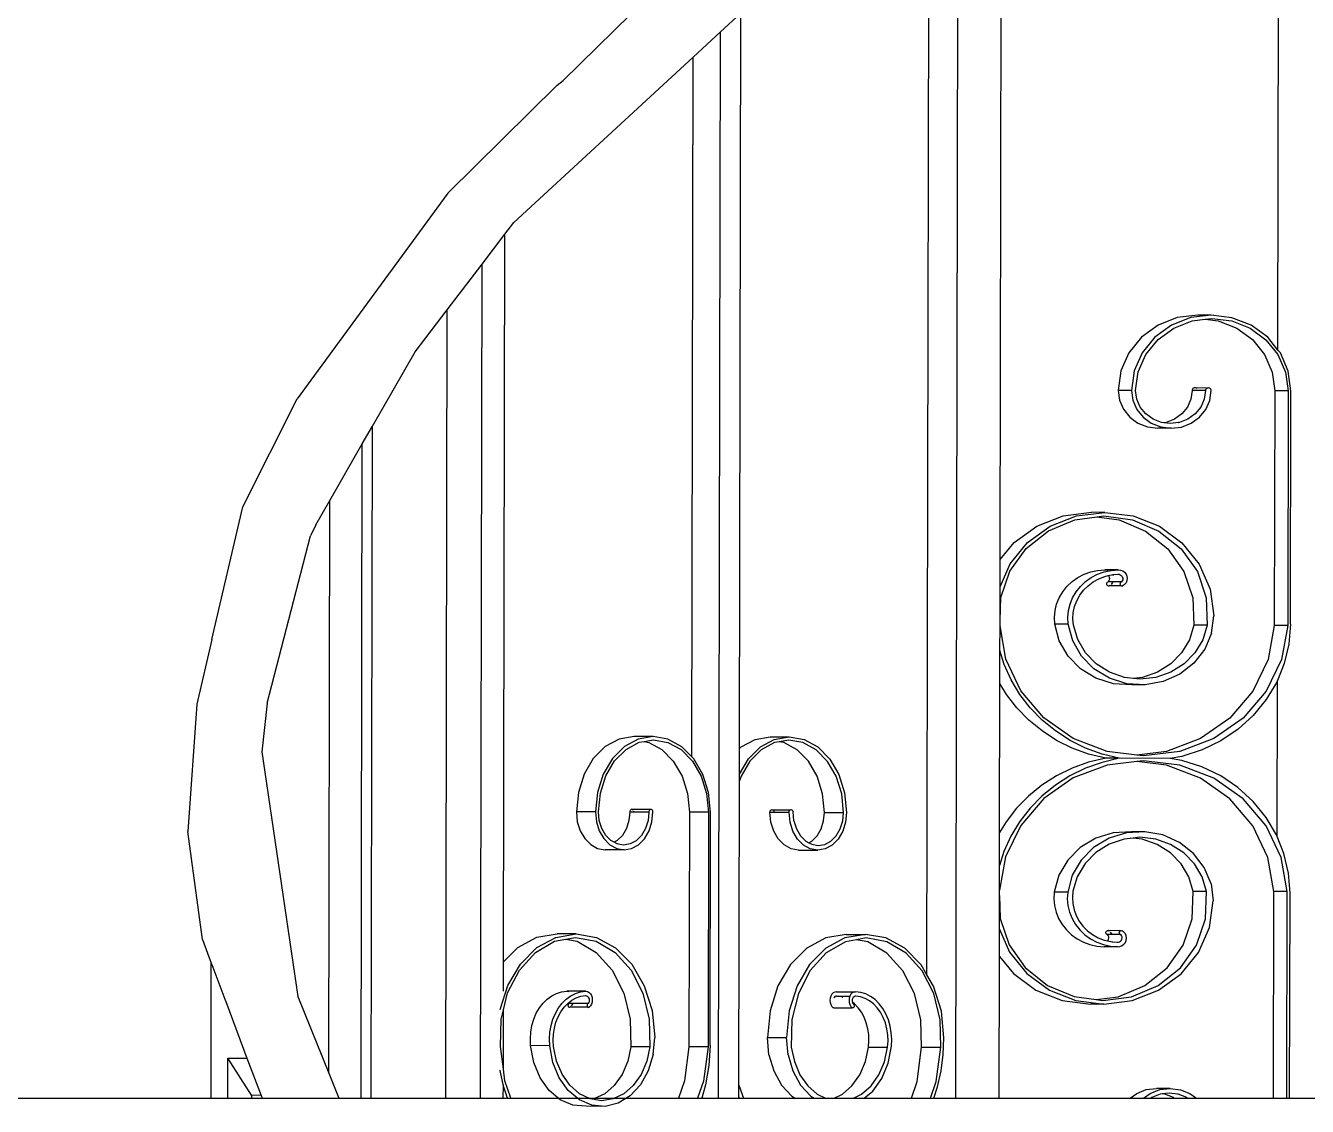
# Model space of a CAD drawing. Header units: millimetres. Extents: x 173236 to 801264, y -94969 to 615039.
# Drawn here: x 296110 to 296713, y -2878 to -2370 of the extents above; entities that cross this region are included whole.
import ezdxf

# ---------------------------------------------------------------- set-up
doc = ezdxf.new("R2010")
doc.units = ezdxf.units.MM
doc.header["$MEASUREMENT"] = 0
for name, color, linetype in [('VOX-A-ELEV-1-NEAR-RefEdit0', 130, 'Continuous'), ('VOX-A-STAIRS-STEPS', 140, 'Continuous'), ('VOX-A-WALL-PATT', 233, 'Continuous')]:
    doc.layers.add(name, color=color, linetype=linetype)

# ---------------------------------------------------------------- blocks, each defined once
blk = doc.blocks.new('STAIR')
at = {"layer": 'VOX-A-WALL-PATT'}
for p, q in [((292006.2, 84.49), (292006.82, 425.01)), ((291875.56, -14.04), (291876.2, 341.15)), ((291854.7, -267.16), (291855.78, 326.74)), ((291841.12, -209.23), (291842.08, 316.52)), ((291714.48, 254.76), (291670.02, 211.24)), ((291744.08, 234), (291753.62, 242.79)), ((291752.99, -102.87), (291753.62, 242.79)), ((291731.23, 222.16), (291744.08, 234)), ((291743.17, -267.16), (291744.08, 234)), ((291646.82, 144.41), (291731.23, 222.16)), ((291730.63, -106.79), (291731.23, 222.16)), ((291667.21, 208.93), (291670.02, 211.24)), ((291615.82, 158.19), (291667.21, 208.93)), ((291615.82, 158.19), (291544.89, 61.52)), ((291631.96, 124.92), (291642.65, 138.94)), ((291642.02, -203.06), (291642.65, 138.94)), ((291642.65, 138.94), (291646.82, 144.41)), ((291615.52, 103.37), (291631.96, 124.92)), ((291631.24, -267.16), (291631.96, 124.92)), ((291600.44, 83.61), (291615.52, 103.37)), ((291614.84, -267.16), (291615.52, 103.37)), ((291958.86, 99.73), (291949.81, 96.2)), ((291965.16, 99.72), (291956.11, 96.19)), ((291957.23, 94.84), (291965.88, 98.22)), ((291968.57, 100.92), (291958.86, 99.73)), ((291974.87, 100.91), (291965.16, 99.72)), ((291965.88, 98.22), (291972.02, 98.97)), ((291974.87, 100.91), (291968.57, 100.92)), ((291972.02, 98.97), (291975.17, 99.36)), ((291972.02, 98.97), (291978.15, 98.2)), ((291984.57, 99.68), (291974.87, 100.91)), ((291975.17, 99.36), (291984.45, 98.18)), ((291978.15, 98.2), (291986.79, 94.79)), ((291984.45, 98.18), (291993.09, 94.78)), ((291993.61, 96.12), (291984.57, 99.68)), ((291942.03, 90.58), (291936.06, 83.24)), ((291949.81, 96.2), (291942.03, 90.58)), ((291948.33, 90.57), (291942.36, 83.23)), ((291956.11, 96.19), (291948.33, 90.57)), ((291949.79, 89.47), (291957.23, 94.84)), ((291986.79, 94.79), (291994.21, 89.38)), ((291993.09, 94.78), (292000.51, 89.37)), ((292001.37, 90.47), (291993.61, 96.12)), ((292006.2, 84.49), (292001.37, 90.47)), ((291944.08, 82.45), (291949.79, 89.47)), ((291994.21, 89.38), (291999.9, 82.35)), ((292000.51, 89.37), (292006.2, 82.33)), ((292007.32, 83.11), (292006.2, 84.49)), ((291580.39, 48.74), (291600.44, 83.61)), ((291936.06, 83.24), (291932.3, 74.69)), ((291942.36, 83.23), (291938.6, 74.68)), ((291940.48, 74.27), (291944.08, 82.45)), ((291999.9, 82.35), (292003.46, 74.16)), ((292006.2, 82.33), (292009.76, 74.14)), ((292011.05, 74.54), (292007.32, 83.11)), ((291932.3, 74.69), (291931, 65.51)), ((291938.6, 74.68), (291937.3, 65.49)), ((291939.24, 65.49), (291940.48, 74.27)), ((292003.46, 74.16), (292004.67, 65.37)), ((292009.76, 74.14), (292010.97, 65.36)), ((292012.31, 65.36), (292011.05, 74.54)), ((291966.22, 66.34), (291966.01, 66.07)), ((291966.5, 66.54), (291966.22, 66.34)), ((291966.82, 66.66), (291966.5, 66.54)), ((291967.17, 66.71), (291966.82, 66.66)), ((291967.52, 66.66), (291967.17, 66.71)), ((291967.84, 66.53), (291967.52, 66.66)), ((291973.12, 66.65), (291967.52, 66.66)), ((291968.12, 66.33), (291967.84, 66.53)), ((291972.52, 66.33), (291972.31, 66.06)), ((291972.8, 66.53), (291972.52, 66.33)), ((291973.12, 66.65), (291972.8, 66.53)), ((291973.47, 66.69), (291973.12, 66.65)), ((291973.82, 66.65), (291973.47, 66.69)), ((291974.14, 66.52), (291973.82, 66.65)), ((291974.41, 66.32), (291974.14, 66.52)), ((291974.63, 66.06), (291974.41, 66.32)), ((291519.47, 10.77), (291544.89, 61.52)), ((291937.3, 65.49), (291931, 65.51)), ((291931, 65.51), (291931.63, 60.91)), ((291931.63, 60.91), (291933.5, 56.63)), ((291937.3, 65.49), (291937.93, 60.9)), ((291937.93, 60.9), (291939.8, 56.62)), ((291939.8, 61.46), (291939.24, 65.49)), ((291941.43, 57.71), (291939.8, 61.46)), ((291965.26, 61.42), (291963.61, 57.67)), ((291965.83, 65.44), (291965.26, 61.42)), ((291965.88, 65.77), (291965.83, 65.44)), ((291968.51, 65.44), (291965.83, 65.44)), ((291966.01, 66.07), (291965.88, 65.77)), ((291968.51, 65.44), (291968.46, 65.77)), ((291972.13, 65.43), (291968.51, 65.44)), ((291971.56, 61.41), (291969.91, 57.66)), ((291972.13, 65.43), (291971.56, 61.41)), ((291972.18, 65.76), (291972.13, 65.43)), ((291972.31, 66.06), (291972.18, 65.76)), ((291972.28, 56.56), (291974.16, 60.84)), ((291974.16, 60.84), (291974.8, 65.43)), ((291974.76, 65.75), (291974.63, 66.06)), ((291974.8, 65.43), (291974.76, 65.75)), ((292004.67, 65.37), (292004.47, -44.96)), ((292010.97, 65.36), (292004.67, 65.37)), ((292010.97, 65.36), (292010.77, -44.97)), ((292012.11, -44.32), (292012.31, 65.36)), ((291933.5, 56.63), (291936.47, 52.95)), ((291939.8, 56.62), (291942.77, 52.94)), ((291944.04, 54.48), (291941.43, 57.71)), ((291947.44, 52), (291944.04, 54.48)), ((291960.99, 54.45), (291957.58, 51.98)), ((291963.61, 57.67), (291960.99, 54.45)), ((291967.29, 54.44), (291963.88, 51.97)), ((291969.91, 57.66), (291967.29, 54.44)), ((291969.29, 52.89), (291972.28, 56.56)), ((291575.58, 40.37), (291580.39, 48.74)), ((291579.82, -267.16), (291580.39, 48.74)), ((291936.47, 52.95), (291940.35, 50.12)), ((291940.35, 50.12), (291944.87, 48.34)), ((291942.77, 52.94), (291946.65, 50.11)), ((291944.87, 48.34), (291949.72, 47.73)), ((291946.65, 50.11), (291951.17, 48.33)), ((291951.4, 50.44), (291947.44, 52)), ((291951.17, 48.33), (291956.02, 47.72)), ((291952.51, 50.3), (291951.4, 50.44)), ((291953.62, 50.44), (291952.51, 50.3)), ((291955.66, 49.9), (291952.51, 50.3)), ((291957.58, 51.98), (291953.62, 50.44)), ((291959.5, 50.37), (291955.66, 49.9)), ((291956.02, 47.72), (291960.88, 48.31)), ((291959.5, 50.37), (291959.57, 50.43)), ((291959.91, 50.43), (291959.57, 50.43)), ((291963.88, 51.97), (291959.91, 50.43)), ((291960.88, 48.31), (291965.4, 50.08)), ((291965.4, 50.08), (291969.29, 52.89)), ((291956.02, 47.72), (291949.72, 47.73)), ((291560.29, 13.79), (291575.58, 40.37)), ((291575.01, -267.16), (291575.58, 40.37)), ((291553.66, 2.26), (291560.29, 13.79)), ((291559.8, -255.37), (291560.29, 13.79)), ((291504.86, -51.59), (291519.47, 10.77)), ((291892.79, 1.74), (291905.18, 6.57)), ((291899.09, 1.73), (291911.48, 6.56)), ((291905.18, 6.57), (291918.48, 8.21)), ((291910.71, 4.76), (291921.1, 6.13)), ((291911.48, 6.56), (291924.78, 8.19)), ((291924.78, 8.19), (291918.48, 8.21)), ((291921.1, 6.13), (291924.25, 6.54)), ((291921.1, 6.13), (291931.48, 4.72)), ((291924.25, 6.54), (291937.78, 4.71)), ((291924.78, 8.19), (291938.07, 6.51)), ((291938.07, 6.51), (291950.44, 1.64)), ((291553.66, 2.26), (291551.24, -2.89)), ((291882.14, -5.96), (291892.79, 1.74)), ((291888.44, -5.97), (291899.09, 1.73)), ((291898.22, -0.48), (291910.71, 4.76)), ((291931.48, 4.72), (291943.95, -0.57)), ((291937.78, 4.71), (291950.25, -0.58)), ((291950.44, 1.64), (291961.06, -6.1)), ((291530.82, -81.52), (291551.24, -2.89)), ((291875.56, -14.04), (291882.14, -5.96)), ((291880.26, -16.02), (291888.44, -5.97)), ((291887.75, -8.79), (291898.22, -0.48)), ((291943.95, -0.57), (291954.39, -8.91)), ((291950.25, -0.58), (291960.69, -8.92)), ((291880.11, -19.5), (291887.75, -8.79)), ((291954.39, -8.91), (291961.99, -19.65)), ((291960.69, -8.92), (291968.29, -19.67)), ((291961.06, -6.1), (291969.21, -16.18)), ((291875.53, -26.76), (291875.56, -14.04)), ((291875.53, -26.76), (291880.26, -16.02)), ((291969.21, -16.18), (291974.32, -27.91)), ((291875.89, -31.8), (291880.11, -19.5)), ((291909.37, -24.37), (291912.05, -22.45)), ((291912.05, -22.45), (291914.99, -20.91)), ((291914.99, -20.91), (291918.13, -19.77)), ((291915.67, -24.38), (291918.35, -22.46)), ((291918.13, -19.77), (291921.41, -19.06)), ((291918.35, -22.46), (291921.29, -20.92)), ((291919.34, -24.45), (291922, -22.98)), ((291921.29, -20.92), (291924.43, -19.78)), ((291921.41, -19.06), (291924.76, -18.78)), ((291922, -22.98), (291924.85, -21.88)), ((291924.43, -19.78), (291927.71, -19.07)), ((291931.06, -18.79), (291924.76, -18.78)), ((291924.76, -18.78), (291925.86, -18.92)), ((291924.85, -21.88), (291926.33, -21.53)), ((291925.86, -18.92), (291926.23, -19.07)), ((291926.33, -21.53), (291927.85, -21.16)), ((291926.33, -21.53), (291926.62, -21.87)), ((291926.68, -24.02), (291926.34, -24.48)), ((291926.62, -21.87), (291926.86, -22.38)), ((291926.9, -23.49), (291926.68, -24.02)), ((291926.86, -22.38), (291926.96, -22.93)), ((291926.96, -22.93), (291926.9, -23.49)), ((291927.71, -19.07), (291931.06, -18.79)), ((291927.85, -21.16), (291928.58, -21.09)), ((291928.58, -21.09), (291930.91, -20.85)), ((291928.58, -21.09), (291928.73, -21.43)), ((291930.91, -20.85), (291931.5, -20.91)), ((291931.06, -18.79), (291932.16, -18.93)), ((291931.5, -20.91), (291932.06, -21.11)), ((291932.06, -21.11), (291932.54, -21.44)), ((291932.16, -18.93), (291933.19, -19.34)), ((291932.54, -21.44), (291932.92, -21.88)), ((291932.98, -24.03), (291932.63, -24.49)), ((291932.92, -21.88), (291933.16, -22.39)), ((291933.19, -23.51), (291932.98, -24.03)), ((291933.16, -22.39), (291933.26, -22.95)), ((291933.19, -19.34), (291934.07, -19.98)), ((291933.26, -22.95), (291933.19, -23.51)), ((291934.07, -19.98), (291934.75, -20.82)), ((291935.17, -23.89), (291934.74, -24.86)), ((291934.75, -20.82), (291935.18, -21.8)), ((291935.32, -22.84), (291935.17, -23.89)), ((291935.18, -21.8), (291935.32, -22.84)), ((291961.99, -19.65), (291966.16, -31.97)), ((291968.29, -19.67), (291972.46, -31.98)), ((291875.5, -42.66), (291875.53, -26.76)), ((291903.34, -31.94), (291904.97, -29.15)), ((291904.97, -29.15), (291906.99, -26.61)), ((291906.99, -26.61), (291909.37, -24.37)), ((291909.63, -31.95), (291911.27, -29.17)), ((291911.27, -29.17), (291913.29, -26.63)), ((291913, -30.76), (291914.79, -28.38)), ((291913.29, -26.63), (291915.67, -24.38)), ((291914.79, -28.38), (291916.92, -26.27)), ((291916.92, -26.27), (291919.34, -24.45)), ((291925.62, -25.16), (291925.59, -25.41)), ((291925.59, -25.41), (291925.63, -25.66)), ((291925.72, -24.93), (291925.62, -25.16)), ((291925.63, -25.66), (291925.73, -25.89)), ((291925.88, -24.73), (291925.72, -24.93)), ((291925.73, -25.89), (291925.9, -26.09)), ((291926.09, -24.57), (291925.88, -24.73)), ((291925.9, -26.09), (291926.11, -26.24)), ((291926.34, -24.48), (291926.09, -24.57)), ((291926.11, -26.24), (291926.35, -26.33)), ((291928.61, -24.48), (291926.34, -24.48)), ((291926.35, -26.33), (291926.62, -26.36)), ((291926.62, -26.36), (291926.88, -26.33)), ((291927.21, -26.09), (291926.88, -26.33)), ((291932.64, -26.34), (291926.88, -26.33)), ((291928.45, -24.85), (291927.78, -25.66)), ((291928.61, -24.48), (291928.45, -24.85)), ((291932.63, -24.49), (291928.61, -24.48)), ((291931.92, -25.17), (291931.89, -25.42)), ((291931.89, -25.42), (291931.93, -25.67)), ((291932.02, -24.94), (291931.92, -25.17)), ((291931.93, -25.67), (291932.03, -25.9)), ((291932.18, -24.74), (291932.02, -24.94)), ((291932.03, -25.9), (291932.19, -26.1)), ((291932.39, -24.59), (291932.18, -24.74)), ((291932.19, -26.1), (291932.41, -26.25)), ((291932.63, -24.49), (291932.39, -24.59)), ((291932.41, -26.25), (291932.64, -26.34)), ((291932.64, -26.34), (291932.92, -26.37)), ((291932.92, -26.37), (291933.18, -26.34)), ((291934.06, -25.7), (291933.18, -26.34)), ((291934.74, -24.86), (291934.06, -25.7)), ((291974.32, -27.91), (291976.04, -40.49)), ((291875.5, -42.66), (291875.89, -31.8)), ((291901.37, -38), (291902.13, -34.9)), ((291902.13, -34.9), (291903.34, -31.94)), ((291907.67, -38.01), (291908.43, -34.92)), ((291908.43, -34.92), (291909.63, -31.95)), ((291909.95, -38.97), (291910.56, -36.1)), ((291910.56, -36.1), (291911.58, -33.35)), ((291911.58, -33.35), (291913, -30.76)), ((291966.16, -31.97), (291966.58, -44.89)), ((291972.46, -31.98), (291972.88, -44.9)), ((291901.08, -41.17), (291901.37, -38)), ((291901.25, -44.35), (291901.08, -41.17)), ((291907.37, -41.18), (291907.67, -38.01)), ((291907.55, -44.36), (291907.37, -41.18)), ((291909.78, -41.88), (291909.95, -38.97)), ((291910.04, -44.79), (291909.78, -41.88)), ((291974.95, -48.58), (291976.04, -40.49)), ((291875.48, -56.75), (291875.5, -45.11)), ((291875.5, -45.11), (291875.5, -42.66)), ((291878.3, -60.79), (291875.5, -45.11)), ((291903.36, -52.26), (291901.25, -44.35)), ((291907.55, -44.36), (291901.25, -44.35)), ((291909.66, -52.27), (291907.55, -44.36)), ((291912.06, -51.6), (291910.04, -44.79)), ((291966.58, -44.89), (291964.54, -51.7)), ((291972.88, -44.9), (291966.58, -44.89)), ((291972.88, -44.9), (291970.84, -51.71)), ((292004.47, -44.96), (292001.54, -61.01)), ((292010.77, -44.97), (292004.47, -44.96)), ((292010.77, -44.97), (292007.84, -61.02)), ((292012.11, -44.32), (292011.36, -53.7)), ((291504.86, -51.59), (291497.75, -81.92)), ((291907.48, -59.43), (291903.36, -52.26)), ((291913.78, -59.44), (291909.66, -52.27)), ((291915.7, -57.78), (291912.06, -51.6)), ((291964.54, -51.7), (291960.87, -57.87)), ((291970.84, -51.71), (291967.17, -57.88)), ((291974.95, -48.58), (291971.76, -56.16)), ((292011.36, -53.7), (292009.18, -62.87)), ((291875.45, -72.23), (291875.48, -56.75)), ((291877.52, -63.35), (291875.48, -56.75)), ((291913.36, -65.4), (291907.48, -59.43)), ((291919.66, -65.41), (291913.78, -59.44)), ((291920.76, -62.99), (291915.7, -57.78)), ((291960.87, -57.87), (291955.79, -63.06)), ((291967.17, -57.88), (291962.09, -63.07)), ((291971.76, -56.16), (291966.67, -62.75)), ((291880.75, -70.56), (291877.52, -63.35)), ((291885.35, -75.64), (291878.3, -60.79)), ((291920.63, -69.79), (291913.36, -65.4)), ((291926.93, -69.81), (291919.66, -65.41)), ((291926.98, -66.94), (291920.76, -62.99)), ((291955.79, -63.06), (291949.56, -66.98)), ((291962.09, -63.07), (291955.86, -66.99)), ((291966.67, -62.75), (291960.01, -67.94)), ((292001.54, -61.01), (291994.43, -75.84)), ((292007.84, -61.02), (292000.73, -75.85)), ((292009.18, -62.87), (292005.92, -70.89)), ((291875.32, -142.34), (291875.45, -72.23)), ((291878.52, -77.37), (291875.45, -72.23)), ((291884.82, -77.38), (291880.75, -70.56)), ((291928.82, -72.34), (291920.63, -69.79)), ((291935.12, -72.35), (291926.93, -69.81)), ((291933.99, -69.4), (291926.98, -66.94)), ((291938.26, -69.89), (291933.99, -69.4)), ((291942.54, -69.41), (291938.26, -69.89)), ((291941.41, -70.24), (291938.26, -69.89)), ((291948.84, -69.43), (291941.41, -70.24)), ((291949.56, -66.98), (291942.54, -69.41)), ((291952.2, -71.39), (291943.72, -72.89)), ((291955.86, -66.99), (291948.84, -69.43)), ((291960.01, -67.94), (291952.2, -71.39)), ((292005.61, -71.65), (292000.72, -79.84)), ((292005.92, -70.89), (292005.61, -71.65)), ((292005.79, -144.15), (292005.92, -70.89)), ((291883.39, -83.7), (291878.52, -77.37)), ((291889.69, -83.71), (291884.82, -77.38)), ((291896.14, -88.34), (291885.35, -75.64)), ((291937.43, -72.88), (291928.82, -72.34)), ((291943.72, -72.89), (291935.12, -72.35)), ((291943.72, -72.89), (291937.43, -72.88)), ((291994.43, -75.84), (291983.6, -88.5)), ((292000.73, -75.85), (291989.9, -88.51)), ((291497.75, -81.92), (291493.54, -141.85)), ((291530.82, -81.52), (291528.29, -104.37)), ((291889, -89.46), (291883.39, -83.7)), ((291895.3, -89.47), (291889.69, -83.71)), ((292000.72, -79.84), (291994.62, -87.27)), ((291895.27, -94.57), (291889, -89.46)), ((291901.57, -94.58), (291895.3, -89.47)), ((291909.96, -98.06), (291896.14, -88.34)), ((291983.6, -88.5), (291969.75, -98.16)), ((291989.9, -88.51), (291976.05, -98.18)), ((291994.62, -87.27), (291987.45, -93.77)), ((291902.11, -98.97), (291895.27, -94.57)), ((291908.41, -98.98), (291901.57, -94.58)), ((291987.45, -93.77), (291979.34, -99.22)), ((291689.84, -101.92), (291684.22, -107.54)), ((291696.37, -98.38), (291689.84, -101.92)), ((291698.82, -101.93), (291693.21, -107.56)), ((291703.37, -97.19), (291696.37, -98.38)), ((291705.35, -98.4), (291698.82, -101.93)), ((291699.63, -103.28), (291705.87, -99.9)), ((291712.35, -97.2), (291703.37, -97.19)), ((291712.35, -97.2), (291705.35, -98.4)), ((291705.87, -99.9), (291708.08, -99.52)), ((291708.08, -99.52), (291712.57, -98.75)), ((291708.08, -99.52), (291710.28, -99.91)), ((291710.28, -99.91), (291716.51, -103.31)), ((291719.35, -98.42), (291712.35, -97.2)), ((291712.57, -98.75), (291719.26, -99.92)), ((291719.26, -99.92), (291725.49, -103.32)), ((291725.87, -101.98), (291719.35, -98.42)), ((291730.63, -106.79), (291725.87, -101.98)), ((291752.99, -102.87), (291753.83, -102.03)), ((291753.83, -102.03), (291760.36, -98.5)), ((291757.2, -107.68), (291762.81, -102.05)), ((291760.36, -98.5), (291767.36, -97.3)), ((291762.81, -102.05), (291769.34, -98.52)), ((291769.42, -100.01), (291763.18, -103.39)), ((291767.36, -97.3), (291776.34, -97.32)), ((291769.34, -98.52), (291776.34, -97.32)), ((291771.63, -99.64), (291769.42, -100.01)), ((291776.12, -98.87), (291771.63, -99.64)), ((291773.83, -100.02), (291771.63, -99.64)), ((291780.07, -103.42), (291773.83, -100.02)), ((291782.81, -100.04), (291776.12, -98.87)), ((291776.34, -97.32), (291783.34, -98.54)), ((291789.05, -103.44), (291782.81, -100.04)), ((291783.34, -98.54), (291789.86, -102.1)), ((291789.86, -102.1), (291795.45, -107.75)), ((291909.44, -102.6), (291902.11, -98.97)), ((291915.74, -102.61), (291908.41, -98.98)), ((291925.92, -104.16), (291909.96, -98.06)), ((291969.75, -98.16), (291953.77, -104.21)), ((291976.05, -98.18), (291960.07, -104.22)), ((291979.34, -99.22), (291970.49, -103.49)), ((291528.29, -104.37), (291545.28, -219.44)), ((291684.22, -107.54), (291679.91, -114.89)), ((291693.21, -107.56), (291688.89, -114.9)), ((291694.26, -108.66), (291699.63, -103.28)), ((291716.51, -103.31), (291721.86, -108.71)), ((291725.49, -103.32), (291730.84, -108.73)), ((291731.46, -107.63), (291730.63, -106.79)), ((291735.75, -114.99), (291731.46, -107.63)), ((291752.97, -114.87), (291752.99, -102.87)), ((291752.97, -114.87), (291757.2, -107.68)), ((291763.18, -103.39), (291757.81, -108.78)), ((291785.41, -108.83), (291780.07, -103.42)), ((291794.39, -108.84), (291789.05, -103.44)), ((291795.45, -107.75), (291799.74, -115.1)), ((291917.16, -105.42), (291909.44, -102.6)), ((291923.46, -105.43), (291915.74, -102.61)), ((291925.18, -107.37), (291917.16, -105.42)), ((291925.18, -107.37), (291917.16, -109.3)), ((291931.48, -107.39), (291923.46, -105.43)), ((291931.48, -107.39), (291923.46, -109.31)), ((291931.48, -107.39), (291925.18, -107.37)), ((291939.84, -105.87), (291925.92, -104.16)), ((291955.55, -107.43), (291931.48, -107.39)), ((291953.77, -104.21), (291939.84, -105.87)), ((291942.99, -106.26), (291939.84, -105.87)), ((291960.07, -104.22), (291942.99, -106.26)), ((291961.07, -106.49), (291955.55, -107.43)), ((291961.07, -108.39), (291955.55, -107.43)), ((291970.49, -103.49), (291961.07, -106.49)), ((291970.47, -111.43), (291961.07, -108.39)), ((291690.13, -115.68), (291694.26, -108.66)), ((291721.86, -108.71), (291725.96, -115.75)), ((291730.84, -108.73), (291734.94, -115.76)), ((291757.81, -108.78), (291753.69, -115.8)), ((291789.51, -115.86), (291785.41, -108.83)), ((291798.49, -115.88), (291794.39, -108.84)), ((291909.42, -112.09), (291902.08, -115.69)), ((291915.72, -112.1), (291908.38, -115.7)), ((291917.16, -109.3), (291909.42, -112.09)), ((291925.9, -110.59), (291909.92, -116.64)), ((291923.46, -109.31), (291915.72, -112.1)), ((291939.83, -108.93), (291925.9, -110.59)), ((291942.98, -108.55), (291939.83, -108.93)), ((291953.75, -110.64), (291939.83, -108.93)), ((291960.05, -110.65), (291942.98, -108.55)), ((291969.72, -116.75), (291953.75, -110.64)), ((291976.01, -116.76), (291960.05, -110.65)), ((291979.31, -115.73), (291970.47, -111.43)), ((291679.91, -114.89), (291677.19, -123.44)), ((291688.89, -114.9), (291686.18, -123.46)), ((291687.54, -123.86), (291690.13, -115.68)), ((291725.96, -115.75), (291728.53, -123.93)), ((291734.94, -115.76), (291737.51, -123.95)), ((291738.43, -123.55), (291735.75, -114.99)), ((291752.7, -261.06), (291752.97, -118.07)), ((291752.97, -118.07), (291752.97, -114.87)), ((291753.69, -115.8), (291752.97, -118.07)), ((291792.08, -124.05), (291789.51, -115.86)), ((291801.06, -124.07), (291798.49, -115.88)), ((291799.74, -115.1), (291802.42, -123.67)), ((291895.22, -120.07), (291888.93, -125.16)), ((291902.08, -115.69), (291895.22, -120.07)), ((291901.52, -120.08), (291895.23, -125.17)), ((291909.92, -116.64), (291896.07, -126.3)), ((291908.38, -115.7), (291901.52, -120.08)), ((291983.53, -126.46), (291969.72, -116.75)), ((291989.83, -126.47), (291976.01, -116.76)), ((291987.4, -121.2), (291979.31, -115.73)), ((291677.19, -123.44), (291676.26, -132.62)), ((291686.18, -123.46), (291685.24, -132.64)), ((291686.64, -132.64), (291687.54, -123.86)), ((291728.53, -123.93), (291729.39, -132.72)), ((291737.51, -123.95), (291738.37, -132.73)), ((291739.34, -132.74), (291738.43, -123.55)), ((291792.95, -132.83), (291792.08, -124.05)), ((291801.93, -132.85), (291801.06, -124.07)), ((291802.42, -123.67), (291803.33, -132.85)), ((291888.93, -125.16), (291883.31, -130.9)), ((291896.07, -126.3), (291885.24, -138.96)), ((291895.23, -125.17), (291889.61, -130.91)), ((291994.32, -139.16), (291983.53, -126.46)), ((291994.55, -127.74), (291987.4, -121.2)), ((292000.62, -139.17), (291989.83, -126.47)), ((291701.41, -132.34), (291701.38, -132.67)), ((291701.51, -132.03), (291701.41, -132.34)), ((291701.66, -131.77), (291701.51, -132.03)), ((291701.86, -131.57), (291701.66, -131.77)), ((291702.09, -131.45), (291701.86, -131.57)), ((291702.34, -131.4), (291702.09, -131.45)), ((291702.59, -131.45), (291702.34, -131.4)), ((291702.83, -131.57), (291702.59, -131.45)), ((291711.08, -131.46), (291702.59, -131.45)), ((291703.03, -131.78), (291702.83, -131.57)), ((291703.31, -132.67), (291703.27, -132.34)), ((291710.39, -132.36), (291710.36, -132.68)), ((291710.49, -132.05), (291710.39, -132.36)), ((291710.64, -131.79), (291710.49, -132.05)), ((291710.84, -131.59), (291710.64, -131.79)), ((291711.08, -131.46), (291710.84, -131.59)), ((291711.33, -131.42), (291711.08, -131.46)), ((291711.57, -131.46), (291711.33, -131.42)), ((291711.81, -131.59), (291711.57, -131.46)), ((291712.01, -131.79), (291711.81, -131.59)), ((291712.16, -132.05), (291712.01, -131.79)), ((291712.26, -132.36), (291712.16, -132.05)), ((291712.29, -132.69), (291712.26, -132.36)), ((291767.3, -132.79), (291767.33, -132.46)), ((291767.33, -132.46), (291767.43, -132.15)), ((291767.43, -132.15), (291767.58, -131.89)), ((291767.58, -131.89), (291767.78, -131.69)), ((291767.78, -131.69), (291768.01, -131.57)), ((291768.01, -131.57), (291768.26, -131.52)), ((291768.26, -131.52), (291768.51, -131.57)), ((291768.51, -131.57), (291768.75, -131.69)), ((291768.51, -131.57), (291776.99, -131.58)), ((291769.1, -132.16), (291769.19, -132.46)), ((291769.19, -132.46), (291769.23, -132.79)), ((291776.28, -132.8), (291776.31, -132.48)), ((291776.31, -132.48), (291776.41, -132.17)), ((291776.41, -132.17), (291776.56, -131.91)), ((291776.56, -131.91), (291776.76, -131.71)), ((291776.76, -131.71), (291776.99, -131.58)), ((291776.99, -131.58), (291777.24, -131.54)), ((291777.24, -131.54), (291777.49, -131.58)), ((291777.49, -131.58), (291777.73, -131.71)), ((291777.73, -131.71), (291777.93, -131.91)), ((291777.93, -131.91), (291778.08, -132.17)), ((291778.08, -132.17), (291778.17, -132.48)), ((291778.6, -136.83), (291778.17, -132.48)), ((291883.31, -130.9), (291878.41, -137.21)), ((291889.61, -130.91), (291884.71, -137.22)), ((292000.62, -135.18), (291994.55, -127.74)), ((291685.24, -132.64), (291676.26, -132.62)), ((291676.26, -132.62), (291676.71, -137.21)), ((291676.71, -137.21), (291678.05, -141.5)), ((291685.24, -132.64), (291685.69, -137.23)), ((291685.69, -137.23), (291687.03, -141.51)), ((291687.03, -136.67), (291686.64, -132.64)), ((291688.21, -140.42), (291687.03, -136.67)), ((291700.97, -136.69), (291699.77, -140.44)), ((291701.38, -132.67), (291700.97, -136.69)), ((291703.31, -132.67), (291701.38, -132.67)), ((291710.36, -132.68), (291703.31, -132.67)), ((291709.95, -136.71), (291708.75, -140.46)), ((291710.36, -132.68), (291709.95, -136.71)), ((291710.46, -141.55), (291711.82, -137.28)), ((291711.82, -137.28), (291712.29, -132.69)), ((291729.39, -132.72), (291729.19, -243.05)), ((291738.37, -132.73), (291729.39, -132.72)), ((291738.37, -132.73), (291738.17, -243.07)), ((291739.14, -242.41), (291739.34, -132.74)), ((291767.75, -137.38), (291767.3, -132.79)), ((291767.3, -132.79), (291769.23, -132.79)), ((291769.09, -141.66), (291767.75, -137.38)), ((291769.23, -132.79), (291776.28, -132.8)), ((291776.73, -137.4), (291776.28, -132.8)), ((291778.07, -141.68), (291776.73, -137.4)), ((291778.6, -136.83), (291779.78, -140.59)), ((291791.34, -140.61), (291792.53, -136.86)), ((291792.53, -136.86), (291792.95, -132.83)), ((291792.95, -132.83), (291801.93, -132.85)), ((291800.32, -140.63), (291801.52, -136.88)), ((291802.86, -137.44), (291801.5, -141.72)), ((291801.52, -136.88), (291801.93, -132.85)), ((291803.33, -132.85), (291802.86, -137.44)), ((291878.41, -137.21), (291875.32, -142.34)), ((291884.71, -137.22), (291880.61, -144.02)), ((292005.48, -143.39), (292000.62, -135.18)), ((291500.39, -192.66), (291493.54, -141.85)), ((291678.05, -141.5), (291680.19, -145.17)), ((291687.03, -141.51), (291689.18, -145.19)), ((291690.09, -143.65), (291688.21, -140.42)), ((291692.54, -146.12), (291690.09, -143.65)), ((291697.88, -143.66), (291695.42, -146.13)), ((291699.77, -140.44), (291697.88, -143.66)), ((291706.86, -143.68), (291704.4, -146.15)), ((291708.75, -140.46), (291706.86, -143.68)), ((291708.3, -145.23), (291710.46, -141.55)), ((291771.23, -145.34), (291769.09, -141.66)), ((291780.22, -145.36), (291778.07, -141.68)), ((291779.78, -140.59), (291781.66, -143.81)), ((291781.66, -143.81), (291784.11, -146.29)), ((291786.99, -146.3), (291789.45, -143.83)), ((291789.45, -143.83), (291791.34, -140.61)), ((291795.97, -146.31), (291798.43, -143.85)), ((291798.43, -143.85), (291800.32, -140.63)), ((291801.5, -141.72), (291799.34, -145.39)), ((291875.29, -157.82), (291875.32, -142.34)), ((291880.61, -144.02), (291877.36, -151.22)), ((291885.24, -138.96), (291878.13, -153.79)), ((291928.69, -142.42), (291920.49, -144.94)), ((291934.99, -142.43), (291926.79, -144.95)), ((291937.3, -141.91), (291928.69, -142.42)), ((291943.6, -141.92), (291934.99, -142.43)), ((291943.6, -141.92), (291937.3, -141.91)), ((291941.28, -144.56), (291938.13, -144.91)), ((291948.7, -145.41), (291941.28, -144.56)), ((291952.07, -143.46), (291943.6, -141.92)), ((291959.87, -146.94), (291952.07, -143.46)), ((292001.37, -154.02), (291994.32, -139.16)), ((292007.67, -154.03), (292000.62, -139.17)), ((292005.79, -144.15), (292005.48, -143.39)), ((292009.02, -152.18), (292005.79, -144.15)), ((291680.19, -145.17), (291682.99, -148)), ((291682.99, -148), (291686.25, -149.78)), ((291686.25, -149.78), (291689.75, -150.39)), ((291689.18, -145.19), (291691.97, -148.02)), ((291698.73, -150.4), (291689.75, -150.39)), ((291691.97, -148.02), (291695.23, -149.79)), ((291693.98, -146.91), (291692.54, -146.12)), ((291695.42, -146.13), (291693.98, -146.91)), ((291695.4, -147.68), (291693.98, -146.91)), ((291695.23, -149.79), (291698.73, -150.4)), ((291696.64, -147.9), (291695.4, -147.68)), ((291696.64, -147.9), (291696.85, -147.69)), ((291698.47, -148.22), (291696.64, -147.9)), ((291701.54, -147.69), (291698.47, -148.22)), ((291698.73, -150.4), (291702.23, -149.81)), ((291704.4, -146.15), (291701.54, -147.69)), ((291702.23, -149.81), (291705.5, -148.04)), ((291705.5, -148.04), (291708.3, -145.23)), ((291774.03, -148.16), (291771.23, -145.34)), ((291777.29, -149.94), (291774.03, -148.16)), ((291780.79, -150.55), (291777.29, -149.94)), ((291783.01, -148.18), (291780.22, -145.36)), ((291780.79, -150.55), (291789.77, -150.57)), ((291786.27, -149.96), (291783.01, -148.18)), ((291784.11, -146.29), (291785.55, -147.08)), ((291785.55, -147.08), (291786.99, -146.3)), ((291785.55, -147.08), (291786.97, -147.85)), ((291789.77, -150.57), (291786.27, -149.96)), ((291786.97, -147.85), (291790.04, -148.39)), ((291793.27, -149.97), (291789.77, -150.57)), ((291790.04, -148.39), (291793.11, -147.86)), ((291793.11, -147.86), (291795.97, -146.31)), ((291796.54, -148.21), (291793.27, -149.97)), ((291799.34, -145.39), (291796.54, -148.21)), ((291913.21, -149.31), (291907.31, -155.26)), ((291920.49, -144.94), (291913.21, -149.31)), ((291919.51, -149.32), (291913.61, -155.27)), ((291926.79, -144.95), (291919.51, -149.32)), ((291926.83, -147.82), (291920.6, -151.74)), ((291933.85, -145.38), (291926.83, -147.82)), ((291938.13, -144.91), (291933.85, -145.38)), ((291942.4, -145.4), (291938.13, -144.91)), ((291949.42, -147.86), (291942.4, -145.4)), ((291955.72, -147.87), (291948.7, -145.41)), ((291955.63, -151.8), (291949.42, -147.86)), ((291961.93, -151.82), (291955.72, -147.87)), ((291966.51, -152.15), (291959.87, -146.94)), ((291878.13, -153.79), (291875.27, -169.45)), ((291877.36, -151.22), (291875.29, -157.82)), ((291907.31, -155.26), (291903.16, -162.41)), ((291913.61, -155.27), (291909.46, -162.42)), ((291920.6, -151.74), (291915.52, -156.93)), ((291960.69, -157.01), (291955.63, -151.8)), ((291966.99, -157.02), (291961.93, -151.82)), ((291971.57, -158.75), (291966.51, -152.15)), ((292004.24, -170.08), (292001.37, -154.02)), ((292010.54, -170.09), (292007.67, -154.03)), ((292011.17, -161.36), (292009.02, -152.18)), ((291875.27, -169.45), (291875.29, -157.82)), ((291903.16, -162.41), (291901.02, -170.31)), ((291909.46, -162.42), (291907.32, -170.32)), ((291915.52, -156.93), (291911.85, -163.1)), ((291964.33, -163.19), (291960.69, -157.01)), ((291970.63, -163.2), (291966.99, -157.02)), ((291974.73, -166.35), (291971.57, -158.75)), ((292011.88, -170.74), (292011.17, -161.36)), ((291911.85, -163.1), (291909.81, -169.9)), ((291966.35, -170.01), (291964.33, -163.19)), ((291972.65, -170.02), (291970.63, -163.2)), ((291974.73, -166.35), (291975.8, -174.44)), ((291875.24, -187.81), (291875.27, -171.91)), ((291875.27, -171.91), (291875.27, -169.45)), ((291875.27, -171.91), (291875.62, -182.77)), ((291901.02, -170.31), (291900.83, -173.49)), ((291900.83, -173.49), (291901.12, -176.66)), ((291907.32, -170.32), (291901.02, -170.31)), ((291907.32, -170.32), (291907.13, -173.5)), ((291907.13, -173.5), (291907.42, -176.67)), ((291909.81, -169.9), (291909.54, -172.81)), ((291909.54, -172.81), (291909.7, -175.73)), ((291965.89, -182.93), (291966.35, -170.01)), ((291972.65, -170.02), (291966.35, -170.01)), ((291972.19, -182.94), (291972.65, -170.02)), ((291974.03, -187.02), (291975.8, -174.44)), ((292004.06, -267.16), (292004.24, -170.08)), ((292010.54, -170.09), (292004.24, -170.08)), ((292010.36, -267.16), (292010.54, -170.09)), ((292011.7, -267.16), (292011.88, -170.74)), ((291901.12, -176.66), (291901.86, -179.76)), ((291901.86, -179.76), (291903.06, -182.73)), ((291907.42, -176.67), (291908.16, -179.77)), ((291908.16, -179.77), (291909.36, -182.74)), ((291909.7, -175.73), (291910.3, -178.59)), ((291910.3, -178.59), (291911.31, -181.35)), ((291875.62, -182.77), (291879.79, -195.08)), ((291903.06, -182.73), (291904.68, -185.52)), ((291904.68, -185.52), (291906.7, -188.07)), ((291909.36, -182.74), (291910.98, -185.53)), ((291910.98, -185.53), (291912.99, -188.08)), ((291911.31, -181.35), (291912.72, -183.95)), ((291912.72, -183.95), (291914.5, -186.33)), ((291914.5, -186.33), (291916.62, -188.45)), ((291961.67, -195.23), (291965.89, -182.93)), ((291967.97, -195.24), (291972.19, -182.94)), ((291500.39, -192.66), (291504.55, -203.72)), ((291648.66, -196.4), (291657.6, -191.57)), ((291657.6, -191.57), (291667.19, -189.93)), ((291657.64, -196.42), (291666.58, -191.58)), ((291666.03, -193.38), (291671.3, -192.42)), ((291666.58, -191.58), (291676.17, -189.94)), ((291676.17, -189.94), (291667.19, -189.93)), ((291671.3, -192.42), (291675.79, -191.6)), ((291671.3, -192.42), (291676.57, -193.4)), ((291675.79, -191.6), (291685.55, -193.42)), ((291676.17, -189.94), (291685.76, -191.62)), ((291685.76, -191.62), (291694.68, -196.49)), ((291793.61, -191.81), (291784.67, -196.65)), ((291803.2, -190.18), (291793.61, -191.81)), ((291802.59, -191.83), (291793.65, -196.67)), ((291812.18, -190.19), (291802.59, -191.83)), ((291808.07, -192.67), (291802.79, -193.63)), ((291803.2, -190.18), (291812.18, -190.19)), ((291812.56, -191.85), (291808.07, -192.67)), ((291813.33, -193.65), (291808.07, -192.67)), ((291821.77, -191.86), (291812.18, -190.19)), ((291822.32, -193.67), (291812.56, -191.85)), ((291830.69, -196.74), (291821.77, -191.86)), ((291875.22, -200.52), (291875.24, -187.81)), ((291875.24, -187.81), (291879.92, -198.56)), ((291906.7, -188.07), (291909.07, -190.32)), ((291909.07, -190.32), (291911.74, -192.25)), ((291911.74, -192.25), (291914.68, -193.8)), ((291912.99, -188.08), (291915.36, -190.34)), ((291915.36, -190.34), (291918.04, -192.26)), ((291916.62, -188.45), (291919.03, -190.27)), ((291918.04, -192.26), (291920.98, -193.81)), ((291919.03, -190.27), (291921.69, -191.75)), ((291921.69, -191.75), (291924.54, -192.87)), ((291924.54, -192.87), (291926.01, -193.23)), ((291925.29, -189.34), (291925.33, -189.09)), ((291925.32, -189.59), (291925.29, -189.34)), ((291925.42, -189.82), (291925.32, -189.59)), ((291925.33, -189.09), (291925.44, -188.86)), ((291925.58, -190.02), (291925.42, -189.82)), ((291925.44, -188.86), (291925.6, -188.66)), ((291925.79, -190.18), (291925.58, -190.02)), ((291925.6, -188.66), (291925.81, -188.51)), ((291926.03, -190.28), (291925.79, -190.18)), ((291925.81, -188.51), (291926.06, -188.42)), ((291926.38, -190.73), (291926.03, -190.28)), ((291928.31, -190.28), (291926.03, -190.28)), ((291926.06, -188.42), (291926.32, -188.39)), ((291926.31, -192.89), (291926.55, -192.37)), ((291926.32, -188.39), (291926.58, -188.43)), ((291926.59, -191.26), (291926.38, -190.73)), ((291926.55, -192.37), (291926.65, -191.82)), ((291932.34, -188.44), (291926.58, -188.43)), ((291926.91, -188.67), (291926.58, -188.43)), ((291926.65, -191.82), (291926.59, -191.26)), ((291928.14, -189.91), (291927.49, -189.1)), ((291928.31, -190.28), (291928.14, -189.91)), ((291932.33, -190.29), (291928.31, -190.28)), ((291931.59, -189.35), (291931.63, -189.1)), ((291931.62, -189.6), (291931.59, -189.35)), ((291931.72, -189.83), (291931.62, -189.6)), ((291931.63, -189.1), (291931.73, -188.87)), ((291931.88, -190.03), (291931.72, -189.83)), ((291931.73, -188.87), (291931.9, -188.68)), ((291932.09, -190.19), (291931.88, -190.03)), ((291931.9, -188.68), (291932.11, -188.52)), ((291932.33, -190.29), (291932.09, -190.19)), ((291932.11, -188.52), (291932.34, -188.44)), ((291932.68, -190.74), (291932.33, -190.29)), ((291932.34, -188.44), (291932.62, -188.4)), ((291932.61, -192.9), (291932.85, -192.39)), ((291932.62, -188.4), (291932.88, -188.44)), ((291932.89, -191.27), (291932.68, -190.74)), ((291932.85, -192.39), (291932.95, -191.83)), ((291933.77, -189.08), (291932.88, -188.44)), ((291932.95, -191.83), (291932.89, -191.27)), ((291934.44, -189.92), (291933.77, -189.08)), ((291934.87, -190.9), (291934.44, -189.92)), ((291934.86, -192.99), (291935.01, -191.94)), ((291935.01, -191.94), (291934.87, -190.9)), ((291968.87, -198.73), (291974.03, -187.02)), ((291642.02, -203.06), (291648.66, -196.4)), ((291649.46, -206.94), (291657.02, -198.63)), ((291649.95, -204.13), (291657.64, -196.42)), ((291657.02, -198.63), (291666.03, -193.38)), ((291676.57, -193.4), (291685.56, -198.69)), ((291685.55, -193.42), (291694.54, -198.7)), ((291685.56, -198.69), (291693.09, -207.02)), ((291694.54, -198.7), (291702.07, -207.04)), ((291694.68, -196.49), (291702.34, -204.22)), ((291784.67, -196.65), (291776.98, -204.36)), ((291793.65, -196.67), (291785.96, -204.38)), ((291793.78, -198.88), (291786.23, -207.19)), ((291802.79, -193.63), (291793.78, -198.88)), ((291822.33, -198.94), (291813.33, -193.65)), ((291831.31, -198.95), (291822.32, -193.67)), ((291838.35, -204.47), (291830.69, -196.74)), ((291879.79, -195.08), (291887.39, -205.82)), ((291879.92, -198.56), (291888.07, -208.64)), ((291914.68, -193.8), (291917.81, -194.95)), ((291917.81, -194.95), (291921.09, -195.68)), ((291920.98, -193.81), (291924.11, -194.96)), ((291921.09, -195.68), (291924.43, -195.97)), ((291924.11, -194.96), (291927.38, -195.69)), ((291924.43, -195.97), (291925.54, -195.83)), ((291930.73, -195.98), (291924.43, -195.97)), ((291925.54, -195.83), (291925.91, -195.69)), ((291926.01, -193.23), (291926.31, -192.89)), ((291926.01, -193.23), (291927.53, -193.59)), ((291927.38, -195.69), (291930.73, -195.98)), ((291927.53, -193.59), (291928.26, -193.67)), ((291928.26, -193.67), (291928.41, -193.33)), ((291928.26, -193.67), (291930.6, -193.92)), ((291930.6, -193.92), (291931.19, -193.86)), ((291930.73, -195.98), (291931.84, -195.84)), ((291931.19, -193.86), (291931.75, -193.66)), ((291931.75, -193.66), (291932.23, -193.33)), ((291931.84, -195.84), (291932.87, -195.44)), ((291932.23, -193.33), (291932.61, -192.9)), ((291932.87, -195.44), (291933.76, -194.8)), ((291933.76, -194.8), (291934.44, -193.96)), ((291934.44, -193.96), (291934.86, -192.99)), ((291954.03, -205.95), (291961.67, -195.23)), ((291960.33, -205.96), (291967.97, -195.24)), ((291960.69, -208.77), (291968.87, -198.73)), ((291504.44, -267.16), (291504.55, -203.72)), ((291504.55, -203.72), (291504.79, -204.35)), ((291504.79, -204.35), (291510.91, -220.59)), ((291642, -216.93), (291642.02, -203.06)), ((291644.05, -214.18), (291649.95, -204.13)), ((291702.34, -204.22), (291708.21, -214.3)), ((291776.98, -204.36), (291771.08, -214.41)), ((291785.96, -204.38), (291780.06, -214.43)), ((291829.85, -207.27), (291822.33, -198.94)), ((291838.83, -207.29), (291831.31, -198.95)), ((291841.12, -209.23), (291838.35, -204.47)), ((291875.09, -267.16), (291875.22, -200.52)), ((291875.22, -200.52), (291881.77, -208.63)), ((291643.94, -217.67), (291649.46, -206.94)), ((291693.09, -207.02), (291698.56, -217.77)), ((291702.07, -207.04), (291707.55, -217.78)), ((291786.23, -207.19), (291780.71, -217.92)), ((291835.33, -218.02), (291829.85, -207.27)), ((291844.31, -218.03), (291838.83, -207.29)), ((291844.22, -214.55), (291841.12, -209.23)), ((291881.77, -208.63), (291892.39, -216.37)), ((291887.39, -205.82), (291897.83, -214.17)), ((291888.07, -208.64), (291898.69, -216.38)), ((291943.56, -214.25), (291954.03, -205.95)), ((291949.86, -214.26), (291960.33, -205.96)), ((291950.04, -216.48), (291960.69, -208.77)), ((291640.45, -225.5), (291644.05, -214.18)), ((291669.29, -217.19), (291671.71, -216.91)), ((291680.69, -216.93), (291671.71, -216.91)), ((291671.71, -216.91), (291672.51, -217.05)), ((291678.27, -217.21), (291680.69, -216.93)), ((291680.69, -216.93), (291681.49, -217.07)), ((291708.21, -214.3), (291711.89, -226.02)), ((291771.08, -214.41), (291767.35, -226.13)), ((291780.06, -214.43), (291776.34, -226.14)), ((291847.9, -226.27), (291844.22, -214.55)), ((291892.39, -216.37), (291904.77, -221.25)), ((291897.83, -214.17), (291910.3, -219.46)), ((291898.69, -216.38), (291911.07, -221.26)), ((291931.07, -219.49), (291943.56, -214.25)), ((291937.37, -219.51), (291949.86, -214.26)), ((291937.65, -221.31), (291950.04, -216.48)), ((291510.91, -220.59), (291511.36, -221.78)), ((291511.36, -221.78), (291521.36, -248.33)), ((291545.28, -219.44), (291559.8, -255.37)), ((291641.98, -225.58), (291643.94, -217.67)), ((291658.89, -224.75), (291660.61, -222.5)), ((291660.61, -222.5), (291662.54, -220.59)), ((291662.54, -220.59), (291664.66, -219.05)), ((291664.66, -219.05), (291666.93, -217.91)), ((291666.93, -217.91), (291669.29, -217.19)), ((291667.87, -224.77), (291669.59, -222.52)), ((291669.59, -222.52), (291671.52, -220.61)), ((291670.49, -224.41), (291672.23, -222.6)), ((291671.52, -220.61), (291673.65, -219.06)), ((291672.23, -222.6), (291673.18, -221.87)), ((291672.52, -222.86), (291672.4, -223.06)), ((291672.51, -217.05), (291672.77, -217.2)), ((291672.67, -222.7), (291672.52, -222.86)), ((291672.84, -222.61), (291672.67, -222.7)), ((291673.1, -222.15), (291672.84, -222.61)), ((291674.48, -222.61), (291672.84, -222.61)), ((291673.18, -221.87), (291673.1, -222.15)), ((291673.18, -221.87), (291674.15, -221.12)), ((291673.65, -219.06), (291675.91, -217.92)), ((291674.37, -222.98), (291673.89, -223.79)), ((291674.15, -221.12), (291676.21, -220.02)), ((291674.48, -222.61), (291674.37, -222.98)), ((291681.83, -222.62), (291674.48, -222.61)), ((291675.91, -217.92), (291678.27, -217.21)), ((291676.21, -220.02), (291678.37, -219.3)), ((291678.37, -219.3), (291680.59, -218.99)), ((291680.59, -218.99), (291681.01, -219.05)), ((291681.01, -219.05), (291681.41, -219.25)), ((291681.5, -222.87), (291681.38, -223.07)), ((291681.41, -219.25), (291681.76, -219.58)), ((291681.49, -217.07), (291682.23, -217.47)), ((291681.65, -222.72), (291681.5, -222.87)), ((291681.83, -222.62), (291681.65, -222.72)), ((291681.76, -219.58), (291682.03, -220.01)), ((291682.08, -222.17), (291681.83, -222.62)), ((291682.03, -220.01), (291682.21, -220.52)), ((291682.23, -221.64), (291682.08, -222.17)), ((291682.21, -220.52), (291682.27, -221.08)), ((291682.23, -217.47), (291682.87, -218.11)), ((291682.27, -221.08), (291682.23, -221.64)), ((291683.35, -223), (291682.86, -223.83)), ((291682.87, -218.11), (291683.35, -218.95)), ((291683.35, -218.95), (291683.66, -219.93)), ((291683.66, -222.02), (291683.35, -223)), ((291683.66, -219.93), (291683.76, -220.97)), ((291683.76, -220.97), (291683.66, -222.02)), ((291698.56, -217.77), (291701.57, -230.08)), ((291707.55, -217.78), (291710.55, -230.09)), ((291780.71, -217.92), (291777.66, -230.22)), ((291795.6, -220.13), (291795.5, -221.18)), ((291795.5, -221.18), (291795.6, -222.23)), ((291795.91, -219.16), (291795.6, -220.13)), ((291795.6, -222.23), (291795.91, -223.2)), ((291796.41, -218.32), (291795.91, -219.16)), ((291797.05, -217.68), (291796.41, -218.32)), ((291797.79, -217.28), (291797.05, -217.68)), ((291797.51, -219.79), (291797.29, -220.14)), ((291797.85, -219.46), (291797.51, -219.79)), ((291798.59, -217.14), (291797.79, -217.28)), ((291798.26, -219.26), (291797.85, -219.46)), ((291798.68, -219.2), (291798.26, -219.26)), ((291798.59, -217.14), (291807.57, -217.16)), ((291799.76, -217.28), (291798.59, -217.14)), ((291800.89, -219.52), (291798.68, -219.2)), ((291798.68, -219.2), (291804.88, -219.22)), ((291801.7, -219.79), (291800.89, -219.52)), ((291804.59, -220.15), (291804.48, -221.2)), ((291804.48, -221.2), (291804.58, -222.24)), ((291804.58, -222.24), (291804.89, -223.22)), ((291804.88, -219.22), (291804.59, -220.15)), ((291804.9, -219.17), (291804.88, -219.22)), ((291805.39, -218.34), (291804.9, -219.17)), ((291806.03, -217.7), (291805.39, -218.34)), ((291806.04, -220.75), (291805.97, -221.31)), ((291805.97, -221.31), (291806.01, -221.87)), ((291806.01, -221.87), (291806.08, -222.12)), ((291806.77, -217.29), (291806.03, -217.7)), ((291806.22, -220.24), (291806.04, -220.75)), ((291807.02, -222.84), (291806.08, -222.12)), ((291806.08, -222.12), (291806.16, -222.39)), ((291806.16, -222.39), (291806.41, -222.85)), ((291806.49, -219.8), (291806.22, -220.24)), ((291806.41, -222.85), (291806.59, -222.95)), ((291806.84, -219.47), (291806.49, -219.8)), ((291806.59, -222.95), (291806.74, -223.1)), ((291807.57, -217.16), (291806.77, -217.29)), ((291807.24, -219.28), (291806.84, -219.47)), ((291808.76, -224.66), (291807.02, -222.84)), ((291807.66, -219.22), (291807.24, -219.28)), ((291809.98, -217.45), (291807.57, -217.16)), ((291809.88, -219.54), (291807.66, -219.22)), ((291812.03, -220.26), (291809.88, -219.54)), ((291812.34, -218.17), (291809.98, -217.45)), ((291814.09, -221.38), (291812.03, -220.26)), ((291814.6, -219.32), (291812.34, -218.17)), ((291816, -222.86), (291814.09, -221.38)), ((291816.72, -220.87), (291814.6, -219.32)), ((291817.74, -224.68), (291816, -222.86)), ((291818.65, -222.79), (291816.72, -220.87)), ((291820.36, -225.05), (291818.65, -222.79)), ((291838.33, -230.33), (291835.33, -218.02)), ((291847.32, -230.34), (291844.31, -218.03)), ((291904.77, -221.25), (291918.06, -222.93)), ((291910.3, -219.46), (291920.68, -220.86)), ((291911.07, -221.26), (291924.35, -222.94)), ((291924.35, -222.94), (291918.06, -222.93)), ((291920.68, -220.86), (291931.07, -219.49)), ((291920.68, -220.86), (291923.83, -221.28)), ((291923.83, -221.28), (291937.37, -219.51)), ((291924.35, -222.94), (291937.65, -221.31)), ((291640.89, -229.97), (291641.98, -225.58)), ((291641.93, -253.62), (291641.98, -225.58)), ((291656.25, -230.08), (291657.43, -227.29)), ((291657.43, -227.29), (291658.89, -224.75)), ((291665.23, -230.09), (291666.41, -227.31)), ((291666.41, -227.31), (291667.87, -224.77)), ((291666.63, -231.49), (291667.66, -228.9)), ((291667.66, -228.9), (291668.95, -226.52)), ((291668.95, -226.52), (291670.49, -224.41)), ((291672.33, -223.29), (291672.31, -223.54)), ((291672.31, -223.54), (291672.33, -223.79)), ((291672.4, -223.06), (291672.33, -223.29)), ((291672.33, -223.79), (291672.41, -224.02)), ((291672.41, -224.02), (291672.53, -224.22)), ((291672.53, -224.22), (291672.68, -224.37)), ((291672.68, -224.37), (291672.86, -224.46)), ((291672.86, -224.46), (291673.05, -224.49)), ((291673.05, -224.49), (291673.23, -224.46)), ((291673.47, -224.22), (291673.23, -224.46)), ((291681.83, -224.47), (291673.23, -224.46)), ((291681.31, -223.31), (291681.29, -223.56)), ((291681.29, -223.56), (291681.31, -223.8)), ((291681.38, -223.07), (291681.31, -223.31)), ((291681.31, -223.8), (291681.39, -224.04)), ((291681.39, -224.04), (291681.51, -224.23)), ((291681.51, -224.23), (291681.66, -224.38)), ((291681.66, -224.38), (291681.83, -224.47)), ((291681.83, -224.47), (291682.03, -224.51)), ((291682.03, -224.51), (291682.22, -224.47)), ((291682.86, -223.83), (291682.22, -224.47)), ((291711.89, -226.02), (291713.13, -238.6)), ((291767.35, -226.13), (291766.07, -238.7)), ((291776.34, -226.14), (291775.05, -238.72)), ((291795.91, -223.2), (291796.4, -224.04)), ((291796.4, -224.04), (291797.03, -224.68)), ((291797.22, -224.72), (291797.03, -224.68)), ((291797.41, -224.69), (291797.22, -224.72)), ((291797.41, -224.69), (291806.01, -224.7)), ((291804.89, -223.22), (291805.38, -224.06)), ((291805.38, -224.06), (291806.01, -224.7)), ((291806.2, -224.73), (291806.01, -224.7)), ((291806.39, -224.7), (291806.2, -224.73)), ((291806.57, -224.61), (291806.39, -224.7)), ((291806.72, -224.46), (291806.57, -224.61)), ((291806.84, -224.26), (291806.72, -224.46)), ((291806.74, -223.1), (291806.85, -223.3)), ((291806.92, -224.03), (291806.84, -224.26)), ((291806.85, -223.3), (291806.92, -223.54)), ((291806.92, -223.54), (291806.94, -223.79)), ((291806.94, -223.79), (291806.92, -224.03)), ((291810.29, -226.78), (291808.76, -224.66)), ((291811.57, -229.16), (291810.29, -226.78)), ((291819.27, -226.8), (291817.74, -224.68)), ((291820.55, -229.18), (291819.27, -226.8)), ((291821.81, -227.59), (291820.36, -225.05)), ((291822.98, -230.38), (291821.81, -227.59)), ((291849.14, -238.85), (291847.9, -226.27)), ((291640.55, -242.89), (291640.89, -229.97)), ((291654.83, -236.14), (291655.38, -233.05)), ((291655.38, -233.05), (291656.25, -230.08)), ((291663.81, -236.16), (291664.36, -233.06)), ((291664.36, -233.06), (291665.23, -230.09)), ((291665.46, -237.11), (291665.9, -234.25)), ((291665.9, -234.25), (291666.63, -231.49)), ((291701.57, -230.08), (291701.86, -243)), ((291710.55, -230.09), (291710.84, -243.02)), ((291777.66, -230.22), (291777.32, -243.14)), ((291812.59, -231.76), (291811.57, -229.16)), ((291813.32, -234.52), (291812.59, -231.76)), ((291813.74, -237.38), (291813.32, -234.52)), ((291821.57, -231.78), (291820.55, -229.18)), ((291822.3, -234.53), (291821.57, -231.78)), ((291822.72, -237.4), (291822.3, -234.53)), ((291823.84, -233.35), (291822.98, -230.38)), ((291824.38, -236.45), (291823.84, -233.35)), ((291838.63, -243.25), (291838.33, -230.33)), ((291847.61, -243.27), (291847.32, -230.34)), ((291654.62, -239.31), (291654.83, -236.14)), ((291654.74, -242.49), (291654.62, -239.31)), ((291663.6, -239.33), (291663.81, -236.16)), ((291663.72, -242.51), (291663.6, -239.33)), ((291665.33, -240.03), (291665.46, -237.11)), ((291665.52, -242.93), (291665.33, -240.03)), ((291712.33, -246.7), (291713.13, -238.6)), ((291766.07, -238.7), (291775.05, -238.72)), ((291766.83, -246.8), (291766.07, -238.7)), ((291775.82, -246.81), (291775.05, -238.72)), ((291813.66, -243.2), (291813.86, -240.3)), ((291813.86, -240.3), (291813.74, -237.38)), ((291822.64, -243.22), (291822.84, -240.31)), ((291822.84, -240.31), (291822.72, -237.4)), ((291824.58, -239.62), (291824.38, -236.45)), ((291824.44, -242.8), (291824.58, -239.62)), ((291848.78, -246.67), (291849.14, -238.85)), ((291641.93, -253.62), (291640.55, -242.89)), ((291656.26, -250.4), (291654.74, -242.49)), ((291663.72, -242.51), (291654.74, -242.49)), ((291665.24, -250.42), (291663.72, -242.51)), ((291666.97, -249.75), (291665.52, -242.93)), ((291701.86, -243), (291700.39, -249.81)), ((291710.84, -243.02), (291701.86, -243)), ((291710.84, -243.02), (291709.37, -249.83)), ((291712.33, -246.7), (291710.03, -254.28)), ((291729.19, -243.05), (291727.07, -259.1)), ((291738.17, -243.07), (291729.19, -243.05)), ((291738.17, -243.07), (291736.05, -259.12)), ((291739.14, -242.41), (291738.6, -251.79)), ((291766.83, -246.8), (291769.11, -254.39)), ((291775.82, -246.81), (291778.09, -254.4)), ((291777.32, -243.14), (291778.77, -249.95)), ((291812.19, -250.01), (291813.66, -243.2)), ((291813.66, -243.2), (291822.64, -243.22)), ((291821.17, -250.03), (291822.64, -243.22)), ((291822.9, -250.7), (291824.44, -242.8)), ((291836.51, -259.3), (291838.63, -243.25)), ((291838.63, -243.25), (291847.61, -243.27)), ((291845.49, -259.32), (291847.61, -243.27)), ((291847.74, -254.38), (291848.78, -246.67)), ((291512.31, -267.16), (291512.35, -248.32)), ((291512.35, -248.32), (291521.36, -248.33)), ((291523.43, -265.84), (291512.35, -248.32)), ((291521.36, -248.33), (291527.96, -265.85)), ((291659.23, -257.57), (291656.26, -250.4)), ((291668.21, -257.58), (291665.24, -250.42)), ((291669.59, -255.93), (291666.97, -249.75)), ((291700.39, -249.81), (291697.74, -255.98)), ((291709.37, -249.83), (291706.72, -256)), ((291738.6, -251.79), (291737.02, -260.97)), ((291778.77, -249.95), (291781.39, -256.13)), ((291809.54, -256.18), (291812.19, -250.01)), ((291818.52, -256.2), (291821.17, -250.03)), ((291819.9, -257.86), (291822.9, -250.7)), ((291559.8, -255.37), (291564.56, -267.16)), ((291640.4, -254.1), (291640.39, -254)), ((291642.05, -261.51), (291640.4, -254.1)), ((291642.61, -258.95), (291641.93, -253.62)), ((291645.42, -267.16), (291642.61, -258.95)), ((291663.47, -263.53), (291659.23, -257.57)), ((291672.45, -263.55), (291668.21, -257.58)), ((291673.24, -261.13), (291669.59, -255.93)), ((291697.74, -255.98), (291694.07, -261.17)), ((291706.72, -256), (291703.05, -261.19)), ((291710.03, -254.28), (291706.36, -260.87)), ((291727.07, -259.1), (291724.28, -267.16)), ((291736.05, -259.12), (291733.27, -267.16)), ((291769.11, -254.39), (291772.76, -260.99)), ((291778.09, -254.4), (291781.74, -261.01)), ((291781.39, -256.13), (291785.05, -261.34)), ((291805.87, -261.37), (291809.54, -256.18)), ((291814.85, -261.39), (291818.52, -256.2)), ((291815.64, -263.81), (291819.9, -257.86)), ((291846.04, -261.88), (291847.74, -254.38)), ((291641.91, -267.16), (291641.92, -260.9)), ((291643.87, -267.16), (291642.05, -261.51)), ((291668.7, -267.93), (291663.47, -263.53)), ((291677.68, -267.94), (291672.45, -263.55)), ((291677.72, -265.07), (291673.24, -261.13)), ((291682.78, -267.53), (291677.72, -265.07)), ((291689.58, -265.09), (291684.51, -267.53)), ((291694.07, -261.17), (291689.58, -265.09)), ((291698.56, -265.11), (291693.49, -267.55)), ((291703.05, -261.19), (291698.56, -265.11)), ((291706.36, -260.87), (291701.55, -266.06)), ((291737.02, -260.97), (291735.2, -267.16)), ((291752.69, -266.57), (291752.7, -261.06)), ((291752.7, -261.06), (291754.79, -267.16)), ((291772.76, -260.99), (291777.55, -266.2)), ((291781.74, -261.01), (291786.53, -266.21)), ((291785.05, -261.34), (291789.52, -265.28)), ((291801.38, -265.3), (291805.87, -261.37)), ((291810.36, -265.31), (291814.85, -261.39)), ((291811.62, -267.16), (291815.64, -263.81)), ((291833.79, -267.16), (291836.51, -259.3)), ((291842.78, -267.16), (291845.49, -259.32)), ((291844.32, -267.16), (291846.04, -261.88)), ((291936.69, -267.16), (291939.78, -264.93)), ((291939.78, -264.93), (291944.3, -263.16)), ((291943, -267.16), (291946.07, -264.94)), ((291944.3, -263.16), (291949.16, -262.57)), ((291946.07, -264.94), (291950.6, -263.17)), ((291955.45, -262.58), (291949.16, -262.57)), ((291950.6, -263.17), (291955.45, -262.58)), ((291951.93, -265.15), (291950.83, -265.28)), ((291955.08, -264.76), (291951.93, -265.15)), ((291953.04, -265.29), (291951.93, -265.15)), ((291958.92, -265.25), (291955.08, -264.76)), ((291955.45, -262.58), (291960.31, -263.19)), ((291960.31, -263.19), (291964.83, -264.97)), ((291964.83, -264.97), (291967.83, -267.16)), ((291527.96, -265.85), (291523.43, -265.84)), ((291523.43, -265.84), (291523.43, -267.16)), ((291527.96, -265.85), (291528.45, -267.16)), ((291674.61, -270.47), (291668.7, -267.93)), ((291680.82, -271.01), (291674.61, -270.47)), ((291683.59, -270.49), (291677.68, -267.94)), ((291689.8, -271.02), (291680.82, -271.01)), ((291683.64, -267.67), (291682.78, -267.53)), ((291689.8, -271.02), (291683.59, -270.49)), ((291684.51, -267.53), (291683.64, -267.67)), ((291688.13, -268.37), (291683.64, -267.67)), ((291693.49, -267.55), (291688.13, -268.37)), ((291695.91, -269.51), (291689.8, -271.02)), ((291701.55, -266.06), (291695.91, -269.51)), ((291752.69, -266.57), (291752.87, -267.16)), ((291752.69, -267.16), (291752.69, -266.57)), ((291777.55, -266.2), (291779.11, -267.16)), ((291786.53, -266.21), (291788.06, -267.16)), ((291789.52, -265.28), (291793.4, -267.16)), ((291797.51, -267.16), (291801.38, -265.3)), ((291806.53, -267.16), (291810.36, -265.31)), ((291946.86, -266.83), (291946.4, -267.16)), ((291950.83, -265.28), (291946.86, -266.83)), ((291957, -266.85), (291953.04, -265.29)), ((291957.43, -267.16), (291957, -266.85)), ((291958.92, -265.25), (291958.99, -265.3)), ((291959.34, -265.3), (291958.99, -265.3)), ((291963.3, -266.86), (291959.34, -265.3)), ((291963.71, -267.16), (291963.3, -266.86))]:
    blk.add_line(p, q, dxfattribs=at)

msp = doc.modelspace()

# ---------------------------------------------------------------- linework, layer by layer
at = {"layer": 'VOX-A-ELEV-1-NEAR-RefEdit0'}
msp.add_line((287649.77, -2873.82), (300994.03, -2873.82), dxfattribs=at)

# ---------------------------------------------------------------- block references
at = {"layer": 'VOX-A-STAIRS-STEPS'}
msp.add_blockref('STAIR', (4693.14, -2606.66), dxfattribs=at)

doc.saveas('drawing.dxf')
